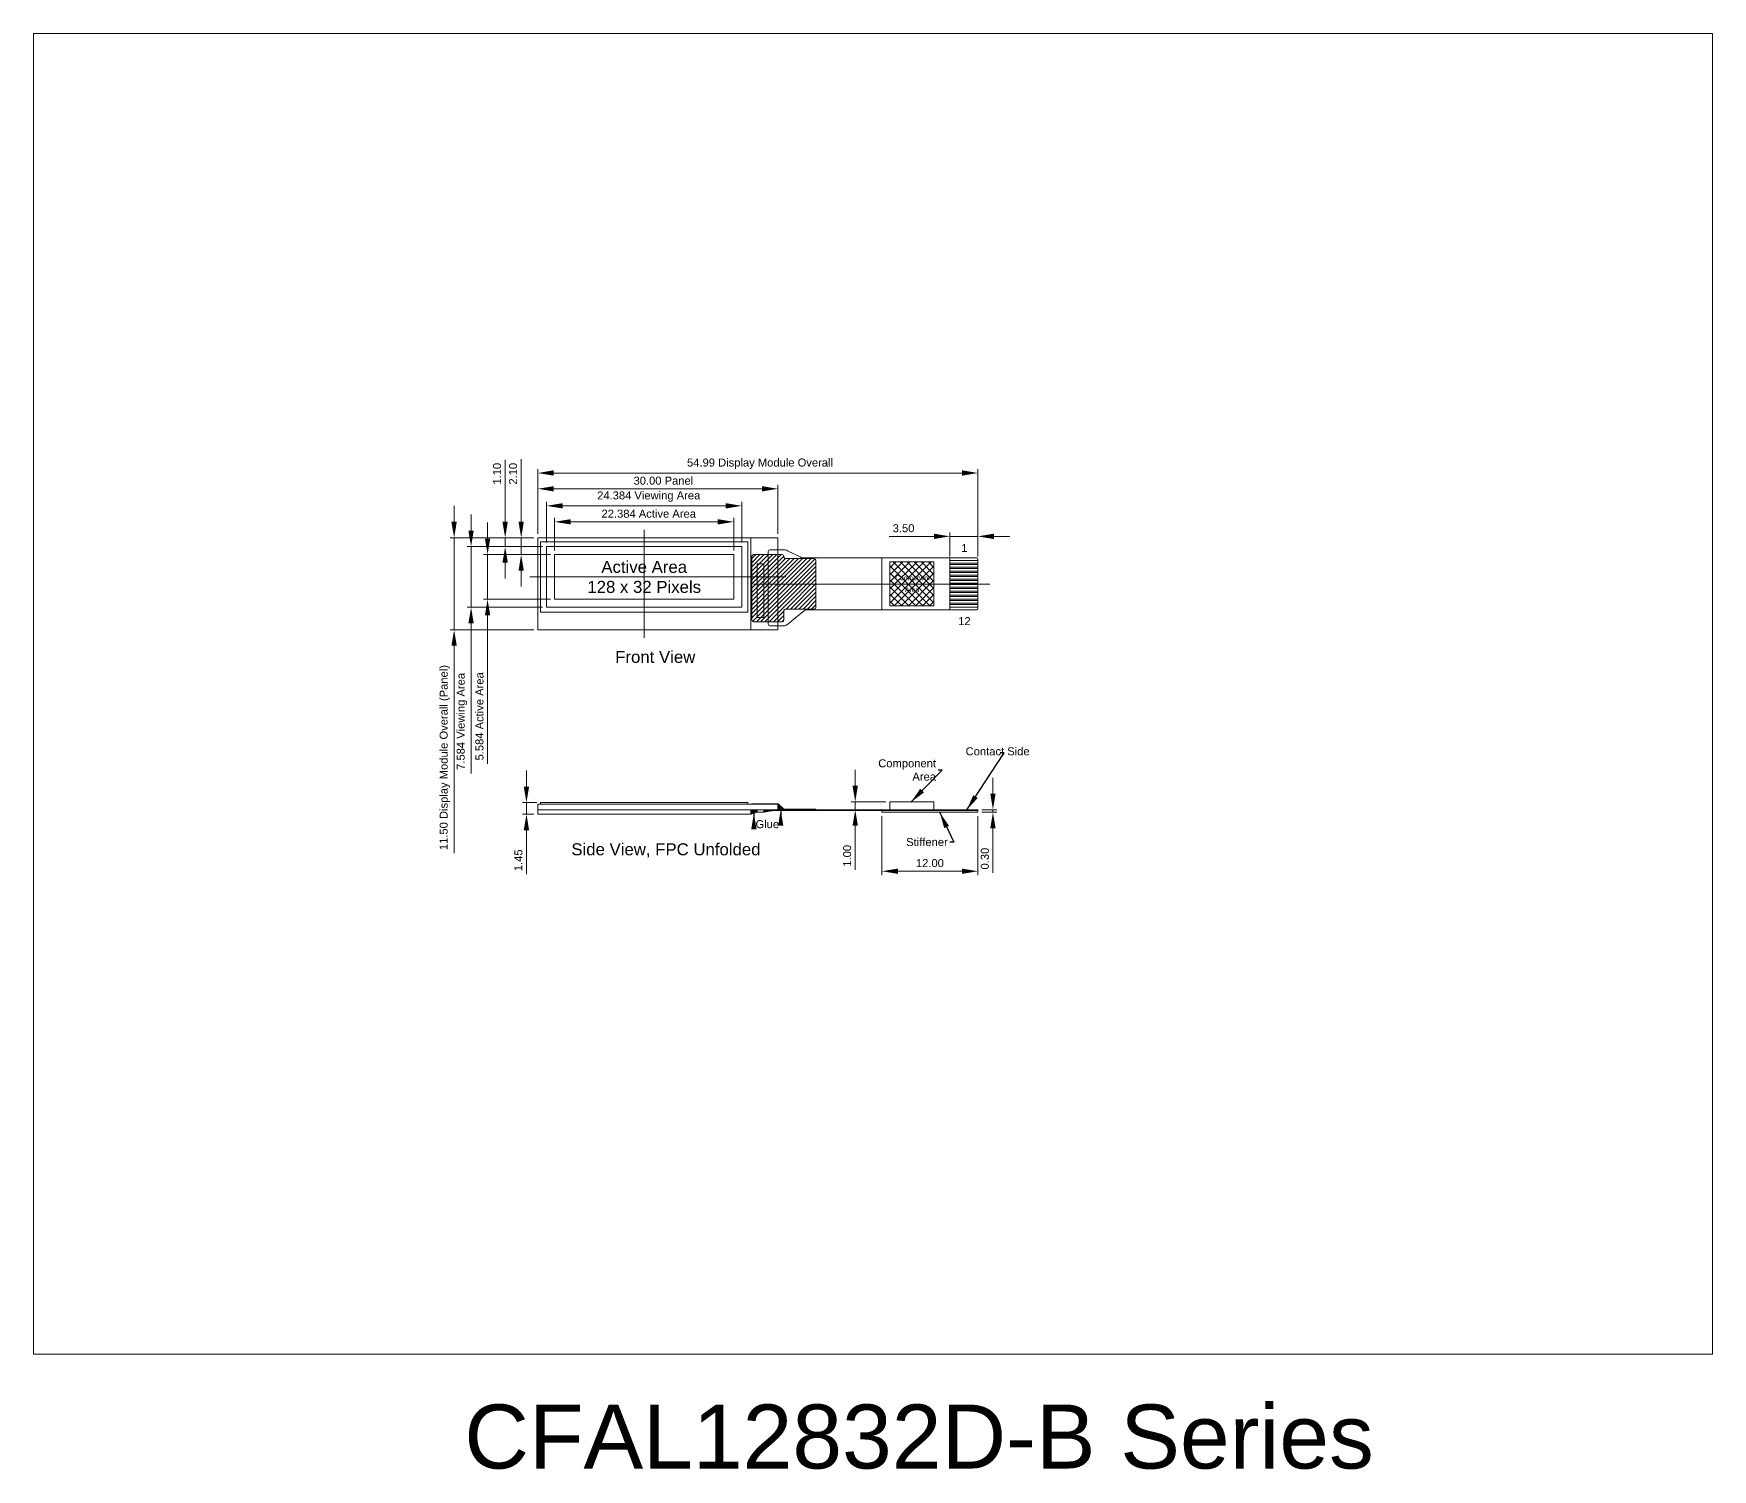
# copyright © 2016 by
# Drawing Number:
# Model space of a CAD drawing. Extents: x 131 to 610, y -203 to 488.
# Drawn here: x 400 to 609.8, y 308.7 to 488.2 of the extents above; entities that cross this region are included whole.
import ezdxf
from ezdxf.lldxf.tags import DXFTag

# ---------------------------------------------------------------- set-up
doc = ezdxf.new("R2010")
doc.units = 0
doc.layers.get('0').update_dxf_attribs({"lineweight": 13})
doc.layers.get('DEFPOINTS').update_dxf_attribs({"color": 252, "lineweight": 13})
for name, color, linetype, lineweight in [('Active Area', 6, 'Continuous', 13), ('Blue Dimensions', 5, 'Continuous', 13), ('FPC', 30, 'Continuous', 13), ('Red Center Line', 1, 'DASHED', 13), ('Text', 7, 'Continuous', 13)]:
    doc.layers.add(name, color=color, linetype=linetype, lineweight=lineweight)
doc.styles.get("Standard").update_dxf_attribs({"font": 'arial.ttf'})
doc.styles.add('STYLE1', font='arial.ttf')
tags = doc.linetypes.add('DASHED', pattern=[0.75, 0.5, -0.25]).pattern_tags.tags
tags[6:7] = [DXFTag(74, 4), DXFTag(75, 0), DXFTag(340, '0'), DXFTag(46, 1.0), DXFTag(50, 0.0), DXFTag(44, 0.0), DXFTag(45, 0.0)]
tags[4:5] = [DXFTag(74, 4), DXFTag(75, 0), DXFTag(340, '0'), DXFTag(46, 1.0), DXFTag(50, 0.0), DXFTag(44, 0.0), DXFTag(45, 0.0)]
doc.dimstyles.new('Cfontz_mm', dxfattribs={"dimtxt": 2, "dimasz": 2, "dimexe": 0.5, "dimexo": 0.5, "dimgap": 0.5, "dimtad": 1, "dimzin": 4, "dimdsep": 46, "dimtxsty": 'STYLE1', "dimcen": 1.25, "dimclrd": 256, "dimclre": 256, "dimclrt": 256, "dimadec": 0, "dimazin": 0, "dimtp": 0.5, "dimtm": 0.5, "dimtfac": 1, "dimtmove": 0, "dimatfit": 1, "dimfxl": 1, "dimtolj": 1, "dimtzin": 0, "dimlwd": -1, "dimlwe": -1, "dimarcsym": 0})
doc.dimstyles.get("Standard").update_dxf_attribs({"dimtxt": 2.5, "dimasz": 2, "dimexe": 0.5, "dimexo": 1, "dimgap": 1, "dimtad": 1, "dimdsep": 46, "dimtxsty": 'STYLE1', "dimcen": 2.5, "dimadec": 0, "dimazin": 0, "dimtfac": 1, "dimtmove": 0, "dimatfit": 3, "dimfxl": 1, "dimtolj": 1, "dimtzin": 0, "dimarcsym": 0})
pattern_1 = [(45, (440.08405, 354.3371), (-0.08838835, 0.08838835), []), (135, (440.08405, 354.3371), (-0.26516504, 0.08838835), [0.3125, -0.1875])]

# ---------------------------------------------------------------- blocks, each defined once
blk = doc.blocks.new('*D4')
at = {"layer": 'Blue Dimensions', "transparency": 16777216}
for p, q in [((461.56, 394.04), (461.56, 396.04)), ((462.84, 392.04), (461.06, 392.04)), ((462.48, 390.59), (461.06, 390.59)), ((461.56, 392.04), (461.56, 390.59)), ((461.56, 388.59), (461.56, 383.08))]:
    blk.add_line(p, q, dxfattribs=at)
for points in [[(461.22, 394.04), (461.89, 394.04), (461.56, 392.04)], [(461.22, 388.59), (461.89, 388.59), (461.56, 390.59)]]:
    blk.add_solid(points, dxfattribs=at)
at = {"layer": 'DEFPOINTS', "color": 0, "transparency": 16777216}
for p in [(461.56, 392.04), (462.98, 390.59), (463.34, 392.04)]:
    blk.add_point(p, dxfattribs=at)
at = {"layer": 'Blue Dimensions', "transparency": 16777216, "insert": (460.55, 384.83), "char_height": 1, "attachment_point": 5, "rotation": 90, "style": 'STYLE1'}
blk.add_mtext('\\A1;1.45', dxfattribs=at)
blk = doc.blocks.new('*D5')
at = {"layer": 'Blue Dimensions', "transparency": 16777216}
for p, q in [((519.86, 393.14), (519.86, 395.14)), ((518.48, 391.14), (520.36, 391.14)), ((518.48, 390.84), (520.36, 390.84)), ((519.86, 391.14), (519.86, 390.84)), ((519.86, 388.84), (519.86, 383.24))]:
    blk.add_line(p, q, dxfattribs=at)
for points in [[(519.53, 393.14), (520.19, 393.14), (519.86, 391.14)], [(519.53, 388.84), (520.19, 388.84), (519.86, 390.84)]]:
    blk.add_solid(points, dxfattribs=at)
at = {"layer": 'DEFPOINTS', "color": 0, "transparency": 16777216}
for p in [(517.98, 391.14), (517.98, 390.84), (519.86, 391.14)]:
    blk.add_point(p, dxfattribs=at)
at = {"layer": 'Blue Dimensions', "transparency": 16777216, "insert": (518.85, 385.04), "char_height": 1, "attachment_point": 5, "rotation": 90, "style": 'STYLE1'}
blk.add_mtext('\\A1;0.30', dxfattribs=at)
blk = doc.blocks.new('*D6')
at = {"layer": 'Blue Dimensions', "transparency": 16777216}
for p, q in [((502.65, 394.14), (502.65, 396.14)), ((506.48, 392.14), (502.15, 392.14)), ((506.48, 391.14), (502.15, 391.14)), ((502.65, 392.14), (502.65, 391.14)), ((502.65, 389.14), (502.65, 383.64))]:
    blk.add_line(p, q, dxfattribs=at)
for points in [[(502.31, 394.14), (502.98, 394.14), (502.65, 392.14)], [(502.31, 389.14), (502.98, 389.14), (502.65, 391.14)]]:
    blk.add_solid(points, dxfattribs=at)
at = {"layer": 'DEFPOINTS', "color": 0, "transparency": 16777216}
for p in [(502.65, 392.14), (506.98, 392.14), (506.98, 391.14)]:
    blk.add_point(p, dxfattribs=at)
at = {"layer": 'Blue Dimensions', "transparency": 16777216, "insert": (501.64, 385.39), "char_height": 1, "attachment_point": 5, "rotation": 90, "style": 'STYLE1'}
blk.add_mtext('\\A1;1.00', dxfattribs=at)
blk = doc.blocks.new('*D7')
at = {"layer": 'Blue Dimensions', "transparency": 16777216}
for p, q in [((505.98, 390.34), (505.98, 382.96)), ((517.98, 390.34), (517.98, 382.96)), ((507.98, 383.46), (515.98, 383.46))]:
    blk.add_line(p, q, dxfattribs=at)
for points in [[(507.98, 383.79), (507.98, 383.13), (505.98, 383.46)], [(515.98, 383.79), (515.98, 383.13), (517.98, 383.46)]]:
    blk.add_solid(points, dxfattribs=at)
at = {"layer": 'DEFPOINTS', "color": 0, "transparency": 16777216}
for p in [(505.98, 390.84), (517.98, 390.84), (517.98, 383.46)]:
    blk.add_point(p, dxfattribs=at)
at = {"layer": 'Blue Dimensions', "transparency": 16777216, "insert": (511.98, 384.47), "char_height": 1, "attachment_point": 5, "style": 'STYLE1'}
blk.add_mtext('\\A1;12.00', dxfattribs=at)
blk = doc.blocks.new('*D8')
at = {"layer": 'Blue Dimensions', "transparency": 16777216}
for p, q in [((465.08, 423.54), (465.08, 427.64)), ((485.47, 427.14), (467.08, 427.14)), ((487.47, 423.54), (487.47, 427.64))]:
    blk.add_line(p, q, dxfattribs=at)
for points in [[(467.08, 427.47), (467.08, 426.81), (465.08, 427.14)], [(485.47, 427.47), (485.47, 426.81), (487.47, 427.14)]]:
    blk.add_solid(points, dxfattribs=at)
at = {"layer": 'DEFPOINTS', "color": 0, "transparency": 16777216}
for p in [(465.08, 427.14), (465.08, 423.04), (487.47, 423.04)]:
    blk.add_point(p, dxfattribs=at)
at = {"layer": 'Blue Dimensions', "transparency": 16777216, "insert": (476.84, 428.15), "char_height": 1, "attachment_point": 5, "style": 'STYLE1'}
blk.add_mtext('\\A1;22.384 Active Area', dxfattribs=at)
blk = doc.blocks.new('*D9')
at = {"layer": 'Blue Dimensions', "transparency": 16777216}
for p, q in [((464.08, 424.54), (464.08, 429.64)), ((486.47, 429.14), (466.08, 429.14)), ((488.47, 424.54), (488.47, 429.64))]:
    blk.add_line(p, q, dxfattribs=at)
for points in [[(466.08, 429.47), (466.08, 428.81), (464.08, 429.14)], [(486.47, 429.47), (486.47, 428.81), (488.47, 429.14)]]:
    blk.add_solid(points, dxfattribs=at)
at = {"layer": 'DEFPOINTS', "color": 0, "transparency": 16777216}
for p in [(464.08, 429.14), (464.08, 424.04), (488.47, 424.04)]:
    blk.add_point(p, dxfattribs=at)
at = {"layer": 'Blue Dimensions', "transparency": 16777216, "insert": (476.84, 430.29), "char_height": 1, "attachment_point": 5, "style": 'STYLE1'}
blk.add_mtext('\\A1;24.384 Viewing Area', dxfattribs=at)
blk = doc.blocks.new('*D10')
at = {"layer": 'Blue Dimensions', "transparency": 16777216}
for p, q in [((462.98, 425.64), (462.98, 431.77)), ((490.98, 431.27), (464.98, 431.27)), ((492.98, 425.64), (492.98, 431.77))]:
    blk.add_line(p, q, dxfattribs=at)
for points in [[(464.98, 431.6), (464.98, 430.93), (462.98, 431.27)], [(490.98, 431.6), (490.98, 430.93), (492.98, 431.27)]]:
    blk.add_solid(points, dxfattribs=at)
at = {"layer": 'DEFPOINTS', "color": 0, "transparency": 16777216}
for p in [(462.98, 431.27), (462.98, 425.14), (492.98, 425.14)]:
    blk.add_point(p, dxfattribs=at)
at = {"layer": 'Blue Dimensions', "transparency": 16777216, "insert": (478.67, 432.28), "char_height": 1, "attachment_point": 5, "style": 'STYLE1'}
blk.add_mtext('\\A1;30.00 Panel', dxfattribs=at)
blk = doc.blocks.new('*D11')
at = {"layer": 'Blue Dimensions', "transparency": 16777216}
for p, q in [((456.7, 425.04), (456.7, 427.04)), ((464.58, 423.04), (456.2, 423.04)), ((456.7, 423.04), (456.7, 417.45)), ((464.58, 417.45), (456.2, 417.45)), ((456.7, 415.45), (456.7, 396.87))]:
    blk.add_line(p, q, dxfattribs=at)
for points in [[(456.37, 425.04), (457.03, 425.04), (456.7, 423.04)], [(456.37, 415.45), (457.03, 415.45), (456.7, 417.45)]]:
    blk.add_solid(points, dxfattribs=at)
at = {"layer": 'DEFPOINTS', "color": 0, "transparency": 16777216}
for p in [(456.7, 423.04), (465.08, 423.04), (465.08, 417.45)]:
    blk.add_point(p, dxfattribs=at)
at = {"layer": 'Blue Dimensions', "transparency": 16777216, "insert": (455.69, 402.82), "char_height": 1, "attachment_point": 5, "rotation": 90, "style": 'STYLE1'}
blk.add_mtext('\\A1;5.584 Active Area', dxfattribs=at)
blk = doc.blocks.new('*D12')
at = {"layer": 'Blue Dimensions', "transparency": 16777216}
for p, q in [((454.64, 426.04), (454.64, 428.04)), ((463.58, 424.04), (454.14, 424.04)), ((454.64, 424.04), (454.64, 416.45)), ((463.58, 416.45), (454.14, 416.45)), ((454.64, 414.45), (454.64, 395.69))]:
    blk.add_line(p, q, dxfattribs=at)
for points in [[(454.3, 426.04), (454.97, 426.04), (454.64, 424.04)], [(454.3, 414.45), (454.97, 414.45), (454.64, 416.45)]]:
    blk.add_solid(points, dxfattribs=at)
at = {"layer": 'DEFPOINTS', "color": 0, "transparency": 16777216}
for p in [(464.08, 424.04), (454.64, 416.45), (464.08, 416.45)]:
    blk.add_point(p, dxfattribs=at)
at = {"layer": 'Blue Dimensions', "transparency": 16777216, "insert": (453.49, 402.19), "char_height": 1, "attachment_point": 5, "rotation": 90, "style": 'STYLE1'}
blk.add_mtext('\\A1;7.584 Viewing Area', dxfattribs=at)
blk = doc.blocks.new('*D13')
at = {"layer": 'Blue Dimensions', "transparency": 16777216}
for p, q in [((452.52, 427.14), (452.52, 429.14)), ((462.48, 425.14), (452.02, 425.14)), ((452.52, 425.14), (452.52, 413.64)), ((462.48, 413.64), (452.02, 413.64)), ((452.52, 411.64), (452.52, 385.7))]:
    blk.add_line(p, q, dxfattribs=at)
for points in [[(452.18, 427.14), (452.85, 427.14), (452.52, 425.14)], [(452.18, 411.64), (452.85, 411.64), (452.52, 413.64)]]:
    blk.add_solid(points, dxfattribs=at)
at = {"layer": 'DEFPOINTS', "color": 0, "transparency": 16777216}
for p in [(462.98, 425.14), (452.52, 413.64), (462.98, 413.64)]:
    blk.add_point(p, dxfattribs=at)
at = {"layer": 'Blue Dimensions', "transparency": 16777216, "insert": (451.36, 397.67), "char_height": 1, "attachment_point": 5, "rotation": 90, "style": 'STYLE1'}
blk.add_mtext('\\A1;11.50 Display Module Overall (Panel)', dxfattribs=at)
blk = doc.blocks.new('*D14')
at = {"layer": 'Blue Dimensions', "transparency": 16777216}
for p, q in [((460.9, 427.14), (460.9, 434.96)), ((462.48, 425.14), (460.4, 425.14)), ((460.9, 423.04), (460.9, 425.14)), ((464.58, 423.04), (460.4, 423.04)), ((460.9, 421.04), (460.9, 419.04))]:
    blk.add_line(p, q, dxfattribs=at)
for points in [[(460.57, 427.14), (461.23, 427.14), (460.9, 425.14)], [(460.57, 421.04), (461.23, 421.04), (460.9, 423.04)]]:
    blk.add_solid(points, dxfattribs=at)
at = {"layer": 'DEFPOINTS', "color": 0, "transparency": 16777216}
for p in [(460.9, 425.14), (462.98, 425.14), (465.08, 423.04)]:
    blk.add_point(p, dxfattribs=at)
at = {"layer": 'Blue Dimensions', "transparency": 16777216, "insert": (459.89, 433.15), "char_height": 1, "attachment_point": 5, "rotation": 90, "style": 'STYLE1'}
blk.add_mtext('\\A1;2.10', dxfattribs=at)
blk = doc.blocks.new('*D15')
at = {"layer": 'Blue Dimensions', "transparency": 16777216}
for p, q in [((458.9, 427.14), (458.9, 434.9)), ((462.48, 425.14), (458.4, 425.14)), ((463.58, 424.04), (458.4, 424.04)), ((458.9, 424.04), (458.9, 425.14)), ((458.9, 422.04), (458.9, 420.04))]:
    blk.add_line(p, q, dxfattribs=at)
for points in [[(458.56, 427.14), (459.23, 427.14), (458.9, 425.14)], [(458.56, 422.04), (459.23, 422.04), (458.9, 424.04)]]:
    blk.add_solid(points, dxfattribs=at)
at = {"layer": 'DEFPOINTS', "color": 0, "transparency": 16777216}
for p in [(458.9, 425.14), (462.98, 425.14), (464.08, 424.04)]:
    blk.add_point(p, dxfattribs=at)
at = {"layer": 'Blue Dimensions', "transparency": 16777216, "insert": (457.89, 433.15), "char_height": 1, "attachment_point": 5, "rotation": 90, "style": 'STYLE1'}
blk.add_mtext('\\A1;1.10', dxfattribs=at)
blk = doc.blocks.new('*D2')
at = {"layer": 'Blue Dimensions', "transparency": 16777216}
for p, q in [((462.98, 425.64), (462.98, 433.74)), ((515.98, 433.24), (464.98, 433.24)), ((517.98, 422.99), (517.98, 433.74))]:
    blk.add_line(p, q, dxfattribs=at)
for points in [[(464.98, 433.58), (464.98, 432.91), (462.98, 433.24)], [(515.98, 433.58), (515.98, 432.91), (517.98, 433.24)]]:
    blk.add_solid(points, dxfattribs=at)
at = {"layer": 'DEFPOINTS', "color": 0, "transparency": 16777216}
for p in [(462.98, 433.24), (462.98, 425.14), (517.98, 422.49)]:
    blk.add_point(p, dxfattribs=at)
at = {"layer": 'Blue Dimensions', "transparency": 16777216, "insert": (490.75, 434.4), "char_height": 1, "attachment_point": 5, "style": 'STYLE1'}
blk.add_mtext('\\A1;54.99 Display Module Overall', dxfattribs=at)
blk = doc.blocks.new('*D18')
at = {"layer": 'Blue Dimensions', "transparency": 16777216}
for p, q in [((512.48, 425.32), (506.89, 425.32)), ((514.48, 422.79), (514.48, 425.82)), ((517.98, 425.32), (514.48, 425.32)), ((517.98, 422.79), (517.98, 425.82)), ((519.98, 425.32), (521.98, 425.32))]:
    blk.add_line(p, q, dxfattribs=at)
for points in [[(512.48, 425.66), (512.48, 424.99), (514.48, 425.32)], [(519.98, 425.66), (519.98, 424.99), (517.98, 425.32)]]:
    blk.add_solid(points, dxfattribs=at)
at = {"layer": 'DEFPOINTS', "color": 0, "transparency": 16777216}
for p in [(514.48, 425.32), (514.48, 422.29), (517.98, 422.29)]:
    blk.add_point(p, dxfattribs=at)
at = {"layer": 'Blue Dimensions', "transparency": 16777216, "insert": (508.69, 426.33), "char_height": 1, "attachment_point": 5, "style": 'STYLE1'}
blk.add_mtext('\\A1;3.50', dxfattribs=at)

msp = doc.modelspace()

# ---------------------------------------------------------------- hatches: boundary and pattern name
h = msp.add_hatch()
h.set_pattern_fill('ANSI31', color=256, scale=3, style=0)
h.set_pattern_definition([(45, (440.08283, 364.95347), (-0.265165, 0.265165), [])])
h.paths.add_polyline_path([(493.9328, 422.5375, -0.41421356), (493.7328, 422.7375), (493.7328, 422.8375, 0.41421356), (493.5328, 423.0375), (489.9328, 423.0375, 0.41421356), (489.7328, 422.8375), (489.7328, 414.8375, 0.41421356), (489.9328, 414.6375), (493.5328, 414.6375, 0.41421356), (493.7328, 414.8375), (493.7328, 416.0375, -0.41421356), (493.9328, 416.2375), (497.5328, 416.2375, 0.41421356), (497.7328, 416.4375), (497.7328, 422.3375, 0.41421356), (497.5328, 422.5375)])
h = msp.add_hatch()
h.set_pattern_fill('ANSI37', color=256, scale=5, style=0)
h.set_pattern_definition([(45, (442.5828, 364.9535), (-0.4419417, 0.4419417), []), (135, (442.5828, 364.9535), (-0.4419417, -0.4419417), [])])
h.paths.add_polyline_path([(506.9828, 422.1375), (506.9828, 419.3627), (512.4828, 419.3542), (512.4828, 422.1375)])
h.paths.add_polyline_path([(506.9828, 419.3627), (506.9828, 416.6375), (512.4828, 416.6375), (512.4828, 419.3542)])
h.paths.add_polyline_path([(507.4146, 420.5938), (512.1305, 420.5938), (512.1305, 419.5043), (507.4146, 419.5043)], flags=24)
h.paths.add_polyline_path([(508.7732, 419.1084), (510.7858, 419.1084), (510.7858, 418.1963), (508.7732, 418.1963)], flags=24)
h = msp.add_hatch()
h.set_pattern_fill('ANSI38', color=256, style=0)
h.set_pattern_definition(pattern_1)
h.paths.add_polyline_path([(490.3841, 390.8371), (490.3841, 391.1371), (489.5841, 391.1371), (489.5841, 390.5871)])
h = msp.add_hatch()
h.set_pattern_fill('ANSI38', color=256, style=0)
h.set_pattern_definition(pattern_1)
h.paths.add_polyline_path([(491.2191, 391.1371), (491.2191, 390.8371), (492.3957, 391.0371), (491.7841, 391.0371), (491.7841, 391.1371)])
h = msp.add_hatch()
h.set_pattern_fill('ANSI38', color=256, angle=-90, style=0)
h.set_pattern_definition([(225, (537.44405, 446.8371), (-0.08838835, 0.08838835), []), (135, (537.44405, 446.8371), (-0.08838835, 0.26516504), [0.3125, -0.1875])])
h.paths.add_polyline_path([(492.9841, 391.8371), (492.9841, 391.1371), (493.6841, 391.1371)])

# ---------------------------------------------------------------- linework, layer by layer
for p, q in [((492.9828, 425.1375), (462.9828, 425.1375)), ((462.9828, 425.1375), (462.9828, 413.6375)), ((492.9828, 413.6375), (492.9828, 425.1375)), ((462.9828, 413.6375), (492.9828, 413.6375))]:
    msp.add_line(p, q)
at = {"linetype": 'DASHED'}
msp.add_lwpolyline([(462.9828, 413.6375), (489.5828, 413.6375), (489.5828, 425.1375), (462.9828, 425.1375)], close=True, dxfattribs=at)
for points in [[(463.3328, 424.6375), (489.2328, 424.6375), (489.2328, 415.8375), (463.3328, 415.8375)], [(464.0828, 416.4535), (488.4668, 416.4535), (488.4668, 424.0375), (464.0828, 424.0375)], [(491.2178, 415.1625), (491.2178, 421.9025), (490.3828, 421.9025), (490.3828, 415.1625)], [(514.4828, 421.9875), (517.9828, 421.9875), (517.9828, 422.2875), (514.4828, 422.2875)], [(514.4828, 421.4875), (517.9828, 421.4875), (517.9828, 421.7875), (514.4828, 421.7875)], [(514.4828, 420.9875), (517.9828, 420.9875), (517.9828, 421.2875), (514.4828, 421.2875)], [(514.4828, 420.4875), (517.9828, 420.4875), (517.9828, 420.7875), (514.4828, 420.7875)], [(514.4828, 419.9875), (517.9828, 419.9875), (517.9828, 420.2875), (514.4828, 420.2875)], [(514.4828, 419.4875), (517.9828, 419.4875), (517.9828, 419.7875), (514.4828, 419.7875)], [(514.4828, 419.2875), (517.9828, 419.2875), (517.9828, 418.9875), (514.4828, 418.9875)], [(514.4828, 418.7875), (517.9828, 418.7875), (517.9828, 418.4875), (514.4828, 418.4875)], [(514.4828, 418.2875), (517.9828, 418.2875), (517.9828, 417.9875), (514.4828, 417.9875)], [(514.4828, 417.7875), (517.9828, 417.7875), (517.9828, 417.4875), (514.4828, 417.4875)], [(514.4828, 417.2875), (517.9828, 417.2875), (517.9828, 416.9875), (514.4828, 416.9875)], [(514.4828, 416.7875), (517.9828, 416.7875), (517.9828, 416.4875), (514.4828, 416.4875)], [(462.9841, 391.8371), (492.9841, 391.8371), (492.9841, 391.1371), (462.9841, 391.1371)], [(462.9841, 391.1371), (462.9841, 390.5871), (489.5841, 390.5871), (489.5841, 391.1371)], [(489.2381, 392.0371), (489.2381, 391.8371), (463.3341, 391.8371), (463.3341, 392.0371)], [(489.5841, 390.5871), (489.5841, 391.1371), (490.3841, 391.1371), (490.3841, 390.8371)], [(492.3957, 391.0371), (491.7841, 391.0371), (491.7841, 391.1371), (491.2191, 391.1371), (491.2191, 390.8371)], [(492.9841, 391.8371), (492.9841, 391.1371), (493.6841, 391.1371)]]:
    msp.add_lwpolyline(points, close=True)
at = {"ltscale": 0.5}
msp.add_lwpolyline([(493.7328, 422.8375, 0.41421356), (493.5328, 423.0375), (489.9328, 423.0375, 0.41421356), (489.7328, 422.8375), (489.7328, 414.8375, 0.41421356), (489.9328, 414.6375), (493.5328, 414.6375, 0.41421356), (493.7328, 414.8375), (493.7328, 416.0375, -0.41421356), (493.9328, 416.2375), (497.5328, 416.2375, 0.41421356), (497.7328, 416.4375), (497.7328, 422.3375, 0.41421356), (497.5328, 422.5375), (493.9328, 422.5375, -0.41421356), (493.7328, 422.7375)], format="xyb", close=True, dxfattribs=at)
for points in [[(497.7341, 391.1371), (493.6841, 391.1371), (492.9841, 391.8371), (489.7341, 391.8371), (489.7341, 391.9001), (493.0101, 391.9001), (493.7101, 391.2001), (497.7341, 391.2001)], [(490.3841, 391.1371), (490.3841, 390.8371), (491.2191, 390.8371), (491.2191, 391.1371)]]:
    msp.add_lwpolyline(points, close=True, dxfattribs=at)
at = {"layer": 'Active Area'}
msp.add_lwpolyline([(465.0828, 417.4535), (487.4668, 417.4535), (487.4668, 423.0375), (465.0828, 423.0375)], close=True, dxfattribs=at)
at = {"layer": 'DEFPOINTS', "color": 6}
msp.add_lwpolyline([(399.9595, 488.1752), (609.7795, 488.1752), (609.7795, 323.0752), (399.9595, 323.0752)], close=True, dxfattribs=at)
at = {"layer": 'FPC'}
for p, q in [((493.7468, 423.6375), (492.9828, 423.6375)), ((494.194, 423.5319), (495.7717, 422.743)), ((496.2189, 422.6375), (517.8328, 422.6375)), ((505.9828, 416.1375), (505.9828, 422.6375)), ((506.9828, 422.1375), (512.4828, 422.1375)), ((506.9828, 416.6375), (506.9828, 422.1375)), ((512.4828, 416.6375), (512.4828, 422.1375)), ((514.4828, 416.1375), (514.4828, 422.6375)), ((517.9828, 416.2875), (517.9828, 422.4875)), ((494.261, 414.3692), (496.1047, 415.9057)), ((496.7449, 416.1375), (517.8328, 416.1375)), ((506.9828, 416.6375), (512.4828, 416.6375)), ((492.9828, 414.1375), (493.6208, 414.1375)), ((517.9841, 391.1371), (491.7841, 391.1371)), ((491.7841, 391.1371), (491.7841, 391.0371)), ((491.7841, 391.0371), (517.9841, 391.0371)), ((505.9841, 391.0371), (505.9841, 390.8371)), ((505.9841, 390.8371), (517.9841, 390.8371)), ((512.4841, 392.1371), (506.9841, 392.1371)), ((506.9841, 392.1371), (506.9841, 391.1371)), ((512.4841, 392.1371), (512.4841, 391.1371)), ((517.9841, 391.1371), (517.9841, 390.8371))]:
    msp.add_line(p, q, dxfattribs=at)
msp.add_lwpolyline([(492.9828, 423.6375), (491.9828, 423.6375, 0.41421356), (491.7828, 423.4375), (491.7828, 414.3375, 0.41421356), (491.9828, 414.1375), (492.9828, 414.1375)], format="xyb", dxfattribs=at)
for centre, radius, start, end in [((493.7468, 422.6375), 1, 63.434949, 90), ((496.2189, 423.6375), 1, 243.434949, 270), ((517.8328, 422.4875), 0.15, 0, 90), ((496.7449, 415.1375), 1, 90, 129.805571), ((517.8328, 416.2875), 0.15, 270, 0), ((493.6208, 415.1375), 1, 270, 309.805571)]:
    msp.add_arc(centre, radius, start, end, dxfattribs=at)
at = {"layer": 'Red Center Line', "ltscale": 2}
for p, q in [((476.2748, 426.1375), (476.2748, 412.6375)), ((493.9828, 420.2455), (461.9828, 420.2455)), ((519.4761, 419.3375), (489.9224, 419.3375))]:
    msp.add_line(p, q, dxfattribs=at)

# ---------------------------------------------------------------- texts
at = {"layer": 'DEFPOINTS', "insert": (510.6257, 316.794), "char_height": 8, "width": 172.975569, "attachment_point": 2}
msp.add_mtext('CFAL12832D-B Series', dxfattribs=at)
at = {"layer": 'Text'}
for s, insert, char_height, attachment_point in [('1', (516.2947, 423.8693), 1, 5), ('Active Area\\P128 x 32 Pixels', (476.2748, 420.2455), 1.5, 5), ('Component', (511.9805, 420.049), 0.6, 6), ('Area', (510.6358, 418.6523), 0.6, 6), ('12', (516.2947, 414.7245), 1, 5), ('Glue', (491.6591, 389.3371), 1, 5), ('Stiffener', (514.2166, 387.1023), 1, 6)]:
    msp.add_mtext(s, dxfattribs=dict(at, insert=insert, char_height=char_height, attachment_point=attachment_point))
for s, insert, char_height, width, attachment_point in [('\\pi7.7994;{\\C0;Front View}', (464.8502, 411.0055), 1.5, 25.425445, 1), ('Contact Side', (524.4411, 398.4445), 1, 7.862276, 6), ('Component\\PArea', (512.7451, 396.1133), 1, 5.119643, 6), ('{\\C0;Side View, FPC Unfolded}', (467.1702, 386.9517), 1.5, 27.345021, 1)]:
    msp.add_mtext(s, dxfattribs=dict(at, insert=insert, char_height=char_height, width=width, attachment_point=attachment_point))

# ---------------------------------------------------------------- dimensions: what is measured, and where the dimension line sits
at = {"layer": 'Blue Dimensions'}
for base, p1, p2, text, override, picture, middle in [((462.9828, 433.2441), (517.9828, 422.4875), (462.9828, 425.1375), '54.99 Display Module Overall', {"dimtxt": 1}, '*D2', (490.7531, 433.2441)), ((462.9828, 431.2667), (492.9828, 425.1375), (462.9828, 425.1375), '<> Panel', {"dimtxt": 1}, '*D10', (478.6674, 431.2667)), ((464.0828, 429.139), (488.4668, 424.0375), (464.0828, 424.0375), '<> Viewing Area', {"dimtxt": 1, "dimdec": 3}, '*D9', (476.8363, 429.139)), ((465.0828, 427.139), (487.4668, 423.0375), (465.0828, 423.0375), '<> Active Area', {"dimtxt": 1, "dimdec": 3}, '*D8', (476.8363, 427.139))]:
    dim = msp.add_linear_dim(base=base, p1=p1, p2=p2, text=text, dimstyle='Cfontz_mm', override=override, dxfattribs=at)
    dim.commit()
    dim.dimension.update_dxf_attribs({"geometry": picture, "text_midpoint": middle, "dimtype": 160})
for base, p1, p2, angle, override, picture, middle in [((458.8961, 425.1375), (464.0828, 424.0375), (462.9828, 425.1375), 90, {"dimtxt": 1}, '*D15', (458.8961, 433.1518)), ((460.8996, 425.1375), (465.0828, 423.0375), (462.9828, 425.1375), 90, {"dimtxt": 1}, '*D14', (460.8996, 433.1518)), ((461.5561, 392.0371), (462.9841, 390.5871), (463.3373, 392.0371), 270, {"dimtxt": 1}, '*D4', (461.5561, 384.8316)), ((502.6481, 392.1371), (506.9841, 391.1371), (506.9841, 392.1371), 90, {"dimtxt": 1}, '*D6', (502.6481, 385.3871)), ((519.8604, 391.1371), (517.9841, 390.8371), (517.9841, 391.1371), 90, {"dimtxt": 1, "dimzin": 0}, '*D5', (519.8604, 385.04))]:
    dim = msp.add_linear_dim(base=base, p1=p1, p2=p2, angle=angle, dimstyle='Cfontz_mm', override=override, dxfattribs=at)
    dim.commit()
    dim.dimension.update_dxf_attribs({"geometry": picture, "text_midpoint": middle, "dimtype": 160})
dim = msp.add_linear_dim(base=(452.516, 413.6375), p1=(462.9828, 425.1375), p2=(462.9823, 413.6375), angle=90, text='<> Display Module Overall (Panel)', dimstyle='Cfontz_mm', override={"dimtxt": 1, "dimtad": 3}, dxfattribs=at)
dim.commit()
dim.dimension.update_dxf_attribs({"geometry": '*D13', "text_midpoint": (451.3601, 397.6692)})
for base, p1, p2, text, picture, middle in [((454.638, 416.4535), (464.0828, 424.0375), (464.0828, 416.4535), '<> Viewing Area', '*D12', (454.638, 402.1881)), ((456.6993, 423.0375), (465.0828, 417.4535), (465.0828, 423.0375), '<> Active Area', '*D11', (456.6993, 402.8205))]:
    dim = msp.add_linear_dim(base=base, p1=p1, p2=p2, angle=90, text=text, dimstyle='Cfontz_mm', override={"dimtxt": 1, "dimdec": 3}, dxfattribs=at)
    dim.commit()
    dim.dimension.update_dxf_attribs({"geometry": picture, "text_midpoint": middle, "dimtype": 160})
dim = msp.add_linear_dim(base=(514.4828, 425.3238), p1=(517.9828, 422.2875), p2=(514.4828, 422.2875), dimstyle='Cfontz_mm', override={"dimtxt": 1}, dxfattribs=at)
dim.commit()
dim.dimension.update_dxf_attribs({"geometry": '*D18', "text_midpoint": (508.6861, 426.3348)})
dim = msp.add_linear_dim(base=(517.9841, 383.4611), p1=(505.9841, 390.8371), p2=(517.9841, 390.8371), dimstyle='Cfontz_mm', override={"dimtxt": 1}, dxfattribs=at)
dim.commit()
dim.dimension.update_dxf_attribs({"geometry": '*D7', "text_midpoint": (511.9841, 383.4611), "dimtype": 160})

# ---------------------------------------------------------------- leaders
at = {"layer": 'Text'}
for points, override in [([(516.5799, 391.1183), (521.2801, 398.2692), (520.7801, 398.2692)], {"dimtxt": 0.5, "dimasz": 2, "dimexe": 0.5, "dimexo": 0.5, "dimgap": 0.1, "dimtih": 0, "dimdec": 3}), ([(509.6125, 392.0925), (513.4951, 396.1133), (512.9951, 396.1133)], {"dimtxt": 0.5, "dimasz": 2, "dimexe": 0.5, "dimexo": 0.5, "dimgap": 0.1, "dimtih": 0, "dimdec": 3}), ([(489.9841, 390.7121), (489.9841, 389.7121), (490.1608, 389.5353)], {"dimtxt": 0.5, "dimasz": 2, "dimexe": 0.5, "dimexo": 0.5, "dimgap": 0.1, "dimtih": 0, "dimdec": 2}), ([(493.3341, 391.1371), (493.3341, 389.6371), (493.1573, 389.4603)], {"dimtxt": 0.5, "dimasz": 2, "dimexe": 0.5, "dimexo": 0.5, "dimgap": 0.1, "dimtih": 0, "dimdec": 2}), ([(513.2111, 390.8048), (514.9666, 387.1023), (514.4666, 387.1023)], {"dimtxt": 0.5, "dimasz": 2, "dimexe": 0.5, "dimexo": 0.5, "dimgap": 0.1, "dimtih": 0, "dimdec": 3})]:
    msp.add_leader(points, dimstyle='Standard', override=override, dxfattribs=at)

doc.saveas('drawing.dxf')
